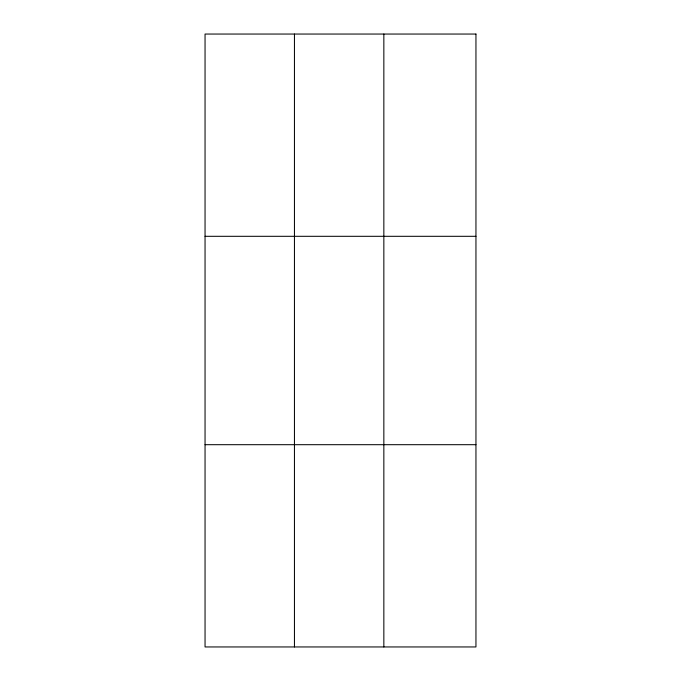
<?xml version="1.0" encoding="UTF-8"?>
<svg xmlns="http://www.w3.org/2000/svg" width="681" height="681" viewBox="0 0 681 681"><rect width="100%" height="100%" fill="white"/><g stroke="black" fill="none" stroke-linecap="round" stroke-linejoin="round"><path stroke-width="1.02" d="M294.447 646.95L294.447 34.05M383.846 646.95L383.846 34.05M205.049 236.307L475.951 236.307M205.049 444.693L475.951 444.693M475.951 34.05L475.951 646.95L205.049 646.95L205.049 34.05L475.951 34.05"/></g></svg>
